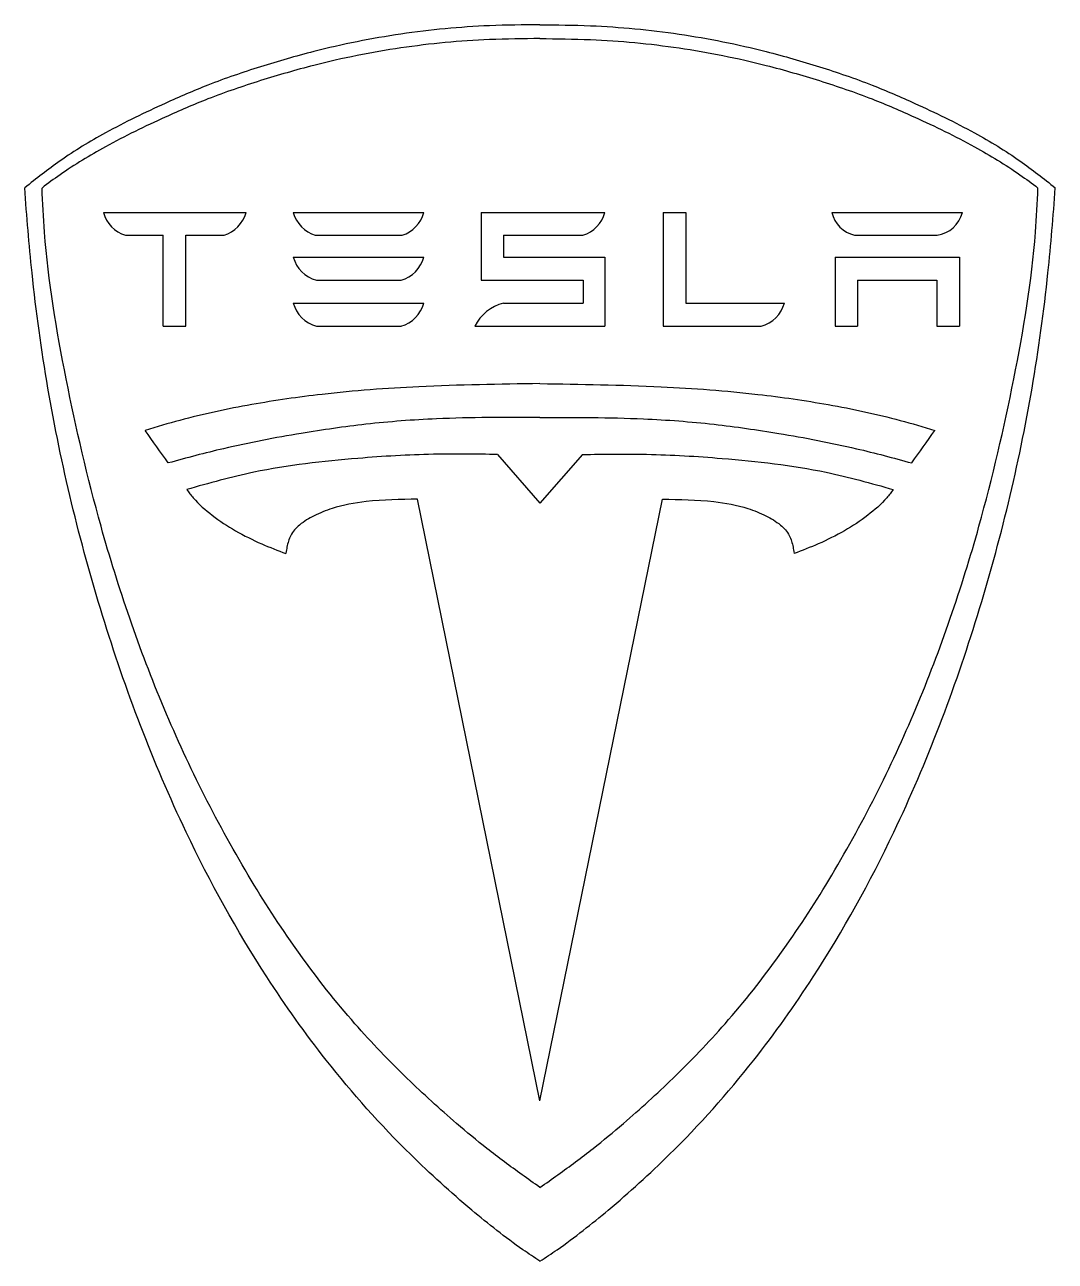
# Model space of a CAD drawing. Header units: millimetres. Extents: x -32.6 to 32.6, y 0 to 78.2.
import ezdxf

# ---------------------------------------------------------------- set-up
doc = ezdxf.new("R2010")
doc.units = ezdxf.units.MM
doc.layers.add('ceco.net 434', color=7, linetype='Continuous')

msp = doc.modelspace()

# ---------------------------------------------------------------- linework, layer by layer
at = {"layer": 'ceco.net 434'}
for p, q in [((-27.606, 66.314), (-18.588, 66.314)), ((-15.601, 66.314), (-7.339, 66.314)), ((-3.72, 66.314), (4.1, 66.314)), ((-3.72, 66.314), (-3.72, 62.031)), ((7.795, 66.314), (9.217, 66.314)), ((7.795, 66.314), (7.795, 59.125)), ((9.217, 66.314), (9.217, 60.587)), ((18.452, 66.314), (26.709, 66.314)), ((-26.215, 64.875), (-23.825, 64.875)), ((-23.825, 59.125), (-23.825, 64.875)), ((-22.395, 64.875), (-19.979, 64.875)), ((-22.395, 59.125), (-22.395, 64.875)), ((-14.209, 64.875), (-8.714, 64.875)), ((-2.314, 64.875), (2.71, 64.875)), ((-2.314, 64.875), (-2.314, 63.491)), ((19.885, 64.875), (25.107, 64.875)), ((-15.601, 63.491), (-7.339, 63.491)), ((-2.314, 63.491), (4.1, 63.491)), ((4.1, 63.491), (4.1, 59.125)), ((18.656, 63.491), (26.522, 63.491)), ((18.656, 63.491), (18.656, 59.125)), ((26.522, 63.491), (26.522, 59.125)), ((-14.139, 62.031), (-8.782, 62.031)), ((-3.72, 62.031), (2.725, 62.031)), ((2.725, 62.031), (2.725, 60.587)), ((20.078, 62.031), (25.1, 62.031)), ((20.078, 62.031), (20.078, 59.125)), ((25.1, 62.031), (25.1, 59.125)), ((-15.601, 60.587), (-7.339, 60.587)), ((-2.314, 60.587), (2.725, 60.587)), ((9.217, 60.587), (15.453, 60.587)), ((-23.825, 59.125), (-22.395, 59.125)), ((-14.131, 59.125), (-8.789, 59.125)), ((-4.126, 59.125), (4.1, 59.125)), ((2.725, 59.126), (2.725, 59.125)), ((7.795, 59.125), (13.984, 59.125)), ((18.656, 59.125), (20.078, 59.125)), ((25.1, 59.125), (26.522, 59.125)), ((-2.688, 51.013), (0, 47.933)), ((2.688, 51.013), (0, 47.933)), ((0, 10.151), (-7.745, 48.183)), ((0, 10.151), (7.745, 48.183))]:
    msp.add_line(p, q, dxfattribs=at)
for centre, radius, start, end in [((-25.601, 66.86), 2.078, 195.22927, 252.83022), ((-20.593, 66.86), 2.078, 287.16978, 344.77073), ((-13.596, 66.86), 2.078, 195.22927, 252.83022), ((-9.346, 66.855), 2.078, 287.69374, 344.93334), ((2.096, 66.86), 2.078, 287.19422, 344.77821), ((20.326, 66.747), 1.923, 192.99302, 256.73962), ((24.844, 66.78), 1.923, 277.86154, 345.98971), ((-13.596, 64.036), 2.078, 195.22927, 254.83289), ((-9.346, 64.031), 2.078, 285.75588, 344.93334), ((-13.596, 61.133), 2.078, 195.22927, 255.06795), ((-9.346, 61.127), 2.078, 285.52953, 344.93334), ((-1.573, 57.814), 2.87, 104.9612, 152.8191), ((13.448, 61.133), 2.078, 284.96004, 344.77821)]:
    msp.add_arc(centre, radius, start, end, dxfattribs=at)
for points, knots in [([(0, 78.184), (-1.064, 78.174), (-4.004, 78.145), (-8.807, 77.687), (-13.637, 76.721), (-17.686, 75.545), (-20.831, 74.479), (-24.094, 73.053), (-27.261, 71.535), (-30.23, 69.727), (-31.852, 68.457), (-32.581, 67.869)], [0, 0, 0, 0, 3.193036, 8.81673, 14.444134, 17.941513, 21.46156, 24.397967, 28.620162, 31.989333, 34.798673, 34.798673, 34.798673, 34.798673]), ([(0, 78.184), (1.064, 78.174), (4.004, 78.145), (8.807, 77.687), (13.637, 76.721), (17.686, 75.545), (20.831, 74.479), (24.094, 73.053), (27.261, 71.535), (30.23, 69.727), (31.852, 68.457), (32.581, 67.869)], [0, 0, 0, 0, 3.193036, 8.81673, 14.444134, 17.941513, 21.46156, 24.397967, 28.620162, 31.989333, 34.798673, 34.798673, 34.798673, 34.798673]), ([(0, 77.308), (-1.064, 77.298), (-4.004, 77.27), (-8.807, 76.811), (-13.637, 75.845), (-17.686, 74.67), (-20.831, 73.604), (-24.094, 72.177), (-27.261, 70.659), (-29.831, 69.094), (-31.111, 68.146), (-31.485, 67.859)], [0, 0, 0, 0, 3.193036, 8.81673, 14.444134, 17.941513, 21.46156, 24.397967, 28.620162, 31.989333, 33.401627, 33.401627, 33.401627, 33.401627]), ([(0, 77.308), (1.064, 77.298), (4.004, 77.27), (8.807, 76.811), (13.637, 75.845), (17.686, 74.67), (20.831, 73.604), (24.094, 72.177), (27.261, 70.659), (29.831, 69.094), (31.111, 68.146), (31.485, 67.859)], [0, 0, 0, 0, 3.193036, 8.81673, 14.444134, 17.941513, 21.46156, 24.397967, 28.620162, 31.989333, 33.401627, 33.401627, 33.401627, 33.401627]), ([(0, 0), (-0.363, 0.24), (-1.858, 1.24), (-4.634, 3.441), (-8.92, 7.316), (-13.299, 12.235), (-18.13, 19.017), (-23.24, 28.274), (-27.964, 40.77), (-30.856, 52.738), (-32.112, 61.839), (-32.45, 66.078), (-32.581, 67.869)], [0.560038, 0.560038, 0.560038, 0.560038, 1.86425, 5.956382, 11.172047, 19.186039, 25.65086, 36.124233, 50.807585, 65.591245, 72.961519, 78.348003, 78.348003, 78.348003, 78.348003]), ([(0, 4.668), (-0.38, 4.934), (-1.513, 5.733), (-3.295, 7.051), (-5.726, 9.076), (-8.567, 11.65), (-13.237, 16.515), (-18.677, 24.228), (-24.023, 34.85), (-27.701, 45.59), (-30.043, 55.705), (-31.244, 62.877), (-31.448, 66.928), (-31.485, 67.859)], [0.528542, 0.528542, 0.528542, 0.528542, 1.921958, 4.68642, 7.174129, 11.410102, 16.184154, 27.379679, 39.559638, 51.755042, 61.330303, 70.704771, 73.499884, 73.499884, 73.499884, 73.499884]), ([(0, 0), (0.363, 0.24), (1.858, 1.24), (4.634, 3.441), (8.92, 7.316), (13.299, 12.235), (18.13, 19.017), (23.24, 28.274), (27.964, 40.77), (30.856, 52.738), (32.112, 61.839), (32.45, 66.078), (32.581, 67.869)], [0.560038, 0.560038, 0.560038, 0.560038, 1.86425, 5.956382, 11.172047, 19.186039, 25.65086, 36.124233, 50.807585, 65.591245, 72.961519, 78.348003, 78.348003, 78.348003, 78.348003]), ([(0, 4.668), (0.38, 4.934), (1.513, 5.733), (3.295, 7.051), (5.726, 9.076), (8.567, 11.65), (13.237, 16.515), (18.677, 24.228), (24.023, 34.85), (27.701, 45.59), (30.043, 55.705), (31.244, 62.877), (31.448, 66.928), (31.485, 67.859)], [0.528542, 0.528542, 0.528542, 0.528542, 1.921958, 4.68642, 7.174129, 11.410102, 16.184154, 27.379679, 39.559638, 51.755042, 61.330303, 70.704771, 73.499884, 73.499884, 73.499884, 73.499884]), ([(0, 55.49), (-2.557, 55.454), (-7.158, 55.39), (-13.246, 54.933), (-18.291, 54.204), (-22.025, 53.418), (-24.24, 52.754), (-24.964, 52.527)], [0, 0, 0, 0, 7.669466, 13.804429, 18.296547, 22.957419, 25.232421, 25.232421, 25.232421, 25.232421]), ([(0, 55.49), (2.557, 55.454), (7.158, 55.39), (13.246, 54.933), (18.291, 54.204), (22.025, 53.418), (24.24, 52.754), (24.964, 52.527)], [0, 0, 0, 0, 7.669466, 13.804429, 18.296547, 22.957419, 25.232421, 25.232421, 25.232421, 25.232421]), ([(0, 53.357), (-2.182, 53.359), (-5.856, 53.362), (-10.898, 52.984), (-15.389, 52.327), (-19.569, 51.535), (-22.344, 50.794), (-23.504, 50.473)], [0, 0, 0, 0, 6.544078, 11.01704, 15.153003, 20.156855, 23.768247, 23.768247, 23.768247, 23.768247]), ([(0, 53.357), (2.182, 53.359), (5.856, 53.362), (10.898, 52.984), (15.389, 52.327), (19.569, 51.535), (22.344, 50.794), (23.504, 50.473)], [0, 0, 0, 0, 6.544078, 11.01704, 15.153003, 20.156855, 23.768247, 23.768247, 23.768247, 23.768247]), ([(-2.688, 51.013), (-4.04, 51.032), (-6.984, 51.074), (-12.132, 50.76), (-17.386, 50.179), (-20.928, 49.197), (-22.333, 48.796)], [0, 0, 0, 0, 4.05505, 8.828209, 15.472704, 19.848815, 19.848815, 19.848815, 19.848815]), ([(2.688, 51.013), (4.04, 51.032), (6.984, 51.074), (12.132, 50.76), (17.386, 50.179), (20.928, 49.197), (22.333, 48.796)], [0, 0, 0, 0, 4.05505, 8.828209, 15.472704, 19.848815, 19.848815, 19.848815, 19.848815]), ([(-22.333, 48.796), (-22.202, 48.614), (-21.741, 48.002), (-20.706, 47.109), (-19.25, 46.14), (-17.67, 45.367), (-16.585, 44.94), (-16.07, 44.747)], [0.364731, 0.364731, 0.364731, 0.364731, 1.034928, 2.664172, 4.425816, 6.277684, 7.92563, 7.92563, 7.92563, 7.92563]), ([(22.333, 48.796), (22.202, 48.614), (21.741, 48.002), (20.706, 47.109), (19.25, 46.14), (17.67, 45.367), (16.585, 44.94), (16.07, 44.747)], [0.364731, 0.364731, 0.364731, 0.364731, 1.034928, 2.664172, 4.425816, 6.277684, 7.92563, 7.92563, 7.92563, 7.92563]), ([(-7.745, 48.183), (-8.826, 48.168), (-10.644, 48.14), (-12.855, 47.757), (-14.254, 47.181), (-15.169, 46.638), (-15.81, 45.95), (-15.975, 45.302), (-16.036, 44.946), (-16.07, 44.747)], [0.039893, 0.039893, 0.039893, 0.039893, 3.283927, 5.491546, 6.716028, 7.801422, 8.675298, 9.443739, 9.761747, 9.761747, 9.761747, 9.761747]), ([(7.745, 48.183), (8.826, 48.168), (10.644, 48.14), (12.855, 47.757), (14.254, 47.181), (15.169, 46.638), (15.81, 45.95), (15.975, 45.302), (16.036, 44.946), (16.07, 44.747)], [0.039893, 0.039893, 0.039893, 0.039893, 3.283927, 5.491546, 6.716028, 7.801422, 8.675298, 9.443739, 9.761747, 9.761747, 9.761747, 9.761747])]:
    msp.add_open_spline(points, degree=3, knots=knots, dxfattribs=at)
for points in [[(-23.504, 50.473), (-23.987, 51.16), (-24.475, 51.844), (-24.964, 52.527)], [(23.504, 50.473), (23.987, 51.16), (24.475, 51.844), (24.964, 52.527)]]:
    msp.add_open_spline(points, degree=3, dxfattribs=at)

doc.saveas('drawing.dxf')
